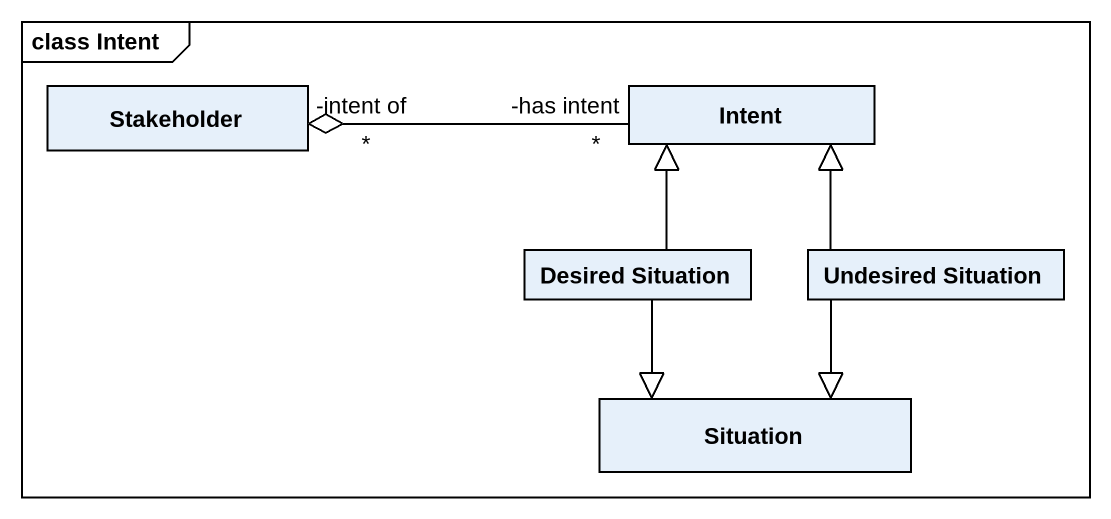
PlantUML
@startuml
mainframe class Intent
hide circle
hide empty members
class Stakeholder
class Intent
class "Desired Situation" as Desired_Situation
class "Undesired Situation" as Undesired_Situation
class Situation
Stakeholder "-intent of\n*" o-right- "-has intent\n*" Intent
Desired_Situation -up-|> Intent
Desired_Situation --|> Situation
Undesired_Situation -up-|> Intent
Undesired_Situation --|> Situation
@enduml
